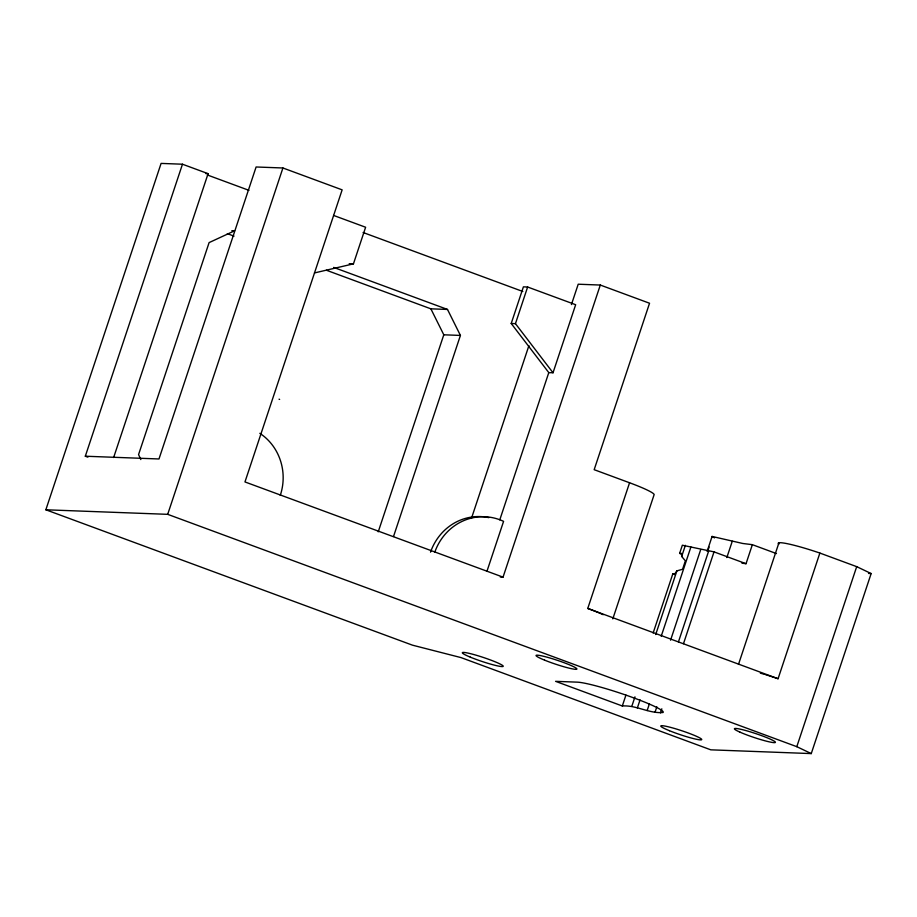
<?xml version="1.0" encoding="UTF-8"?>
<svg xmlns="http://www.w3.org/2000/svg" width="917" height="917" viewBox="0 0 917 917"><rect width="100%" height="100%" fill="white"/><g stroke="black" fill="none" stroke-linecap="round" stroke-linejoin="round"><path stroke-width="1.38" d="M778.797 544.24A39.282 3.828 18.4 0 1 819.878 553.054L856.696 566.649L871.15 573.561L811.258 753.591L710.801 749.831L461.068 657.615L412.432 645.155L45.85 509.783L161.094 163.409L182.472 164.212L208.09 173.668L113.639 457.526M87.883 457.159L85.315 456.219L182.472 164.212M45.85 509.783L167.696 514.334L282.917 167.983L342.144 189.853L244.965 481.941L503.043 577.137L600.303 285.049L649.545 303.24L594.17 469.687L629.566 482.766A39.775 3.886 18.4 0 1 654.165 494.538L612.808 618.872M314.474 272.934L353.446 263.855L365.619 227.244L333.593 215.438M378.24 531.826L443.794 334.797L430.864 308.823L326.418 270.24M393.519 536.525L460.426 335.427L447.496 309.442L333.673 267.409M511.216 323.495L523.401 286.849L527.63 287.01L575.658 304.719L553.02 372.772L548.79 372.611L511.216 323.495L515.446 323.655L553.02 372.772M515.446 323.655L527.63 287.01M471.544 518.094L528.926 345.606M499.788 519.836L548.79 372.611M603.226 614.699A39.775 3.886 18.4 0 0 587.763 608.441L629.566 482.766M622.311 705.987C636.295 704.944 649.11 713.735 663.048 712.509A46.756 4.562 18.4 0 0 628.73 696.083A46.756 4.562 18.4 0 0 577.229 682.145L555.576 681.342L622.311 705.987L625.933 695.109M653.133 633.017L672.849 573.744L674.843 573.824L676.884 570.867L682.569 569.285L685.377 560.837L681.675 556.47L681.618 553.444L679.635 553.364L682.351 545.214L714.022 551.874L746.037 563.703L752.364 544.675L776.47 553.581M631.813 706.331L634.965 696.851M655.701 634.541L676.884 570.867M681.675 556.47L685.377 545.328M637.349 707.97L640.055 699.854M661.203 636.26L690.914 546.968M647.161 710.537L649.419 703.775M670.568 640.181L700.726 549.524M707.11 551.392L712.085 536.445L742.781 543.483L752.364 544.675M707.775 551.06L709.116 547.013M655.047 712.211L656.847 706.801M678.454 641.854L708.612 551.197M660.469 712.887L661.822 708.807M683.486 643.688L714.022 551.874M726.837 557.559L732.27 541.248M738.483 664.424L778.934 542.795M765.489 674.66A39.282 3.828 18.4 0 1 778.074 678.729L819.878 553.054M811.258 753.591L796.804 746.679L856.696 566.649M571.429 304.57L578.214 284.213L600.303 285.049M487.019 571.085L503.582 521.349A54.103 51.065 -87.8 0 0 434.75 552.309M349.205 263.695L353.446 263.855M282.917 167.983L256.107 166.986L158.985 458.97L85.315 456.219M205.706 173.577L208.09 173.668M231.818 230.706L234.592 230.809L209.099 242.604L138.57 454.58L140.84 459.566M430.864 308.823L447.496 309.442M443.794 334.797L460.426 335.427M868.525 573.457L871.15 573.561M500.304 577.034L503.043 577.137M741.933 563.187L746.037 563.703M207.357 174.975L248.977 190.346M363.075 232.494L522.816 291.491M227.336 233.652L234.03 236.127M587.763 608.441L778.074 678.729M167.696 514.334L796.804 746.679M279.043 399.193L279.628 399.411M672.849 573.744L674.843 574.65M679.635 553.364L681.56 554.292M712.085 536.445L714.538 537.866M760.342 673.135A39.282 3.828 18.4 0 1 764.285 674.293M259.832 433.317A52.418 49.484 -87.8 0 1 280.27 495.375M430.52 552.149A54.103 51.065 -87.8 0 1 488.818 517.624M669.41 730.7A21.584 2.109 18.4 0 0 701.665 739.71A21.584 2.109 18.4 0 0 672.723 727.96A21.584 2.109 18.4 0 0 669.41 730.7M740.099 732.202A21.584 2.109 18.4 0 0 774.59 742.644A21.584 2.109 18.4 0 0 750.072 731.789A21.584 2.109 18.4 0 0 740.099 732.202M544.572 660.137A21.584 2.109 18.4 0 0 576.827 669.158A21.584 2.109 18.4 0 0 547.885 657.409A21.584 2.109 18.4 0 0 544.572 660.137M470.306 657.145A21.584 2.109 18.4 0 0 503.078 666.453A21.584 2.109 18.4 0 0 474.914 654.853A21.584 2.109 18.4 0 0 470.306 657.145"/></g></svg>
